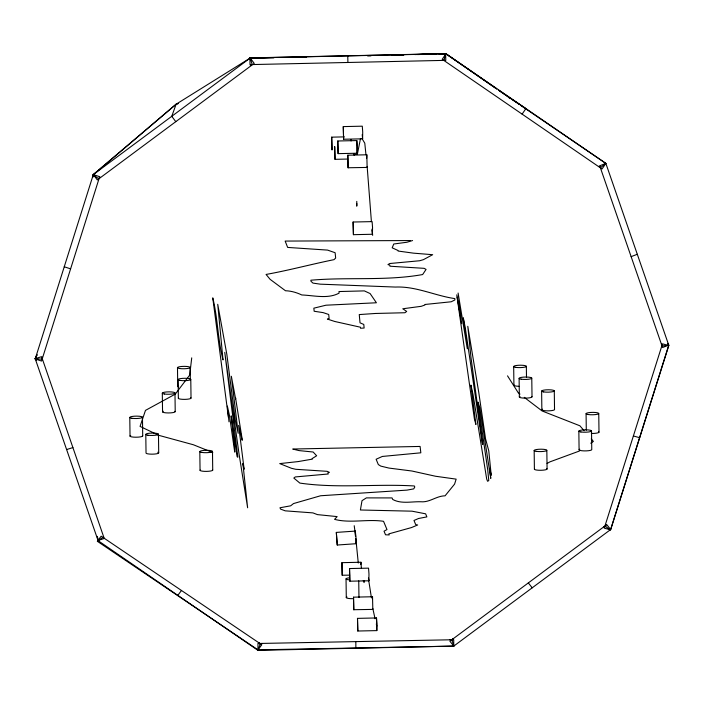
<?xml version="1.0" encoding="UTF-8"?>
<svg xmlns="http://www.w3.org/2000/svg" width="704" height="704" viewBox="0 0 704 704"><rect width="100%" height="100%" fill="white"/><g stroke="black" fill="none" stroke-linecap="round" stroke-linejoin="round"><path stroke-width="1.06" d="M366.661 158.347L366.819 154.792L347.811 155.197L348.049 167.754L367.127 167.438L366.819 154.792M360.8 564.432L360.95 562.25L341.942 562.663L342.179 575.221L349.65 575.159M372.372 598.928L372.522 596.754L353.514 597.168L353.751 609.717L372.83 609.4L372.522 596.754M610.57 529.848L604.27 528.132L662.49 343.834L668.8 345.558L610.57 529.848L605.669 526.61L605.748 524.41M92.963 176.959L93.13 174.821L176.106 104.218L250.219 58.027L254.232 63.395L97.328 179.942L93.306 174.574L176.106 104.218L178.156 103.418M93.13 176.783L93.306 174.592L250.219 58.027M336.327 532.409L337.242 545.028L356.206 543.708L355.951 536.941L355.3 531.089L336.327 532.409L337.242 545.028M355.3 531.089L355.45 536.202M191.726 357.861L189.702 375.091L175.278 394.117L145.482 410.379L140.061 426.404L158.761 435.327L193.362 444.752L212.784 452.558M356.761 206.184L356.778 201.37M331.698 137.157L332.015 149.811L331.698 137.157L344.37 136.884M337.797 140.985L338.114 153.639L357.122 153.226L357.236 146.441L356.805 140.571L337.797 140.985L338.114 153.639M335.007 159.324L334.69 146.67L335.007 159.324L347.679 159.051M343.279 126.597L343.596 139.242L362.604 138.829L362.718 132.044L362.287 126.183L343.279 126.597L343.596 139.242M348.128 167.851L347.811 155.197M356.805 140.571L357.122 153.226M353.109 222.024L353.426 234.678L372.434 234.265L372.548 227.48L372.117 221.61L353.109 222.024L353.426 234.678M342.258 575.318L341.942 562.663M349.536 568.55L349.853 581.205L368.861 580.791L368.975 574.006L368.544 568.146L349.536 568.55L349.853 581.205M353.83 609.814L353.514 597.168M357.491 618.367L357.808 631.022L376.816 630.608L376.93 623.823L376.499 617.954L357.491 618.367L357.808 631.022M376.499 617.954L376.816 630.608M360.457 138.741L357.35 154.326L353.751 154.51M444.057 60.069L445.641 53.645L249.876 57.895L250.026 64.61L445.79 60.35L445.641 53.645L439.05 53.838M364.558 580.642L364.065 582.578L363.273 580.554M35.209 358.934L93.306 174.574L99.651 176.695L41.554 361.046L35.209 358.934L37.039 354.966M37.022 354.728L35.2 358.688L98.111 540.672L257.981 650.355L453.754 646.105L610.65 529.531L668.747 345.171L605.862 163.407L445.984 53.759L250.21 58.01L252.155 64.354L250.307 65.516M257.981 649.862L257.954 643.491L453.719 639.734L453.754 646.105L257.981 649.862L261.8 644.767L101.156 536.193L97.337 541.288L257.981 649.862L260.154 644.45L262.108 643.438M454.045 645.911L451.959 640.534L452.839 638.546M42.53 357.192L41.624 359.163L35.2 358.688L36.511 360.422M522.113 114.127L525.914 108.592L511.852 99.29M177.654 595.575L181.482 590.48M100.162 177.214L98.498 178.622L93.13 174.821M590.753 443.212L593.375 441.408L591.246 438.935M103.162 537.196L98.111 540.672L97.39 536.36M547.096 463.461L549.956 461.85L579.401 451.035M631.127 256.652L637.296 254.276M668.73 345.136L662.57 347.512L599.694 165.783L605.862 163.407L520.978 105.582M35.226 358.662L41.571 356.673L104.236 538.49L97.891 540.478L97.354 537.222M66.563 449.566L72.899 447.586M412.579 240.539L406.894 242.255L393.765 243.998L392.19 247.817L398.068 250.51L398.112 251.046L413.433 253.15L432.661 254.698L423.447 259.644L419.716 260.744L389.734 263.525L387.948 264.607L389.866 265.144L389.954 266.218L424.09 268.33L426.07 269.412L422.646 274.551C385.889 281.134 348.005 276.918 310.869 280.218L310.974 281.266L312.954 283.096L320.223 284.161L395.419 287.065C416.046 286.114 434.975 295.742 454.819 298.593L454.907 299.93L451.202 301.778L424.864 304.489L424.899 305.026L421.238 306.31L402.758 308.774L406.692 311.441L404.941 312.734L375.522 313.465L359.251 314.574L360.026 322.837L363.792 324.438L364.126 328.038L360.536 328.24L360.439 327.219L334.77 321.482L327.404 319.079L329.129 318.595L328.715 314.486L323.18 312.629L314.169 311.256L313.843 308.176L325.978 305.202L376.411 302.773L370.093 293.55L364.346 290.893L338.958 291.544L339.117 293.11C327.967 299.2 313.975 295.442 301.796 294.967C296.657 292.547 291.192 290.919 285.481 290.752L270.142 279.356L266.068 274.446C288.904 270.336 311.3 264.264 333.995 259.662L335.658 258.06L335.13 252.727L327.571 250.096L287.654 247.421L285.155 241.076L410.379 240.548M178.209 103.611L176.106 104.218L171.767 116.301L175.78 121.669M397.065 55.255L403.542 55.035M417.578 54.569L435.926 53.962M439.164 53.856L445.641 53.645L496.698 88.924M367.655 55.977L370.946 55.88M391.82 55.255L403.902 54.894M414.885 54.569L435.758 53.935M293.682 449.011L420.094 446.442L420.834 452.813L382.334 456.447L376.13 459.254L378.321 464.561L380.794 466.11L388.925 468.072L411.919 471.011L435.53 476.247L456.148 479.134L454.582 484.114L445.078 495.818C436.339 495.906 429.713 502.638 420.746 501.758C411.488 501.468 401.289 504.134 392.718 499.479L392.075 497.922L366.388 497.886L362.014 500.676L360.395 509.995L411.998 511.174L425.63 513.823L426.87 516.894L418.572 518.487L413.996 520.467L415.668 524.55L417.639 524.999L411.506 527.56L388.802 533.887L389.233 534.917L385.537 534.802L384.032 531.212L386.98 529.531L383.539 521.303C367.426 518.848 350.134 523.486 334.576 519.35L337.146 516.604L317.442 514.615L312.902 512.89L285.217 510.84L280.579 509.098L279.981 507.769L290.673 505.806L293.524 503.562L320.61 495.757L407.018 490.116L413.732 488.884L414.779 487.018L414.357 485.971C376.262 483.674 337.682 488.585 299.86 483.085L293.823 478.06L295.258 476.942L328.258 473.994L327.791 472.93L329.437 472.349L327.105 471.319L295.75 469.295L291.465 468.292L279.743 463.602L298.153 461.586L312.382 459.122L312.154 458.586L316.65 455.77L313.139 452.012L299.138 450.604L292.582 449.038M603.495 526.636L605.669 526.61M249.876 57.895L273.821 57.605M292.318 57.385L306.46 57.209M250.202 58.01L274.023 57.746M633.38 435.978L639.69 437.703M64.258 266.763L70.602 268.875M449.935 639.716L451.959 640.534M499.382 90.781L510.101 98.129M498.397 90.086L519.174 104.35M598.99 166.214L600.802 167.446L605.862 163.407L602.043 168.96L442.191 59.294L445.984 53.759L496.593 88.827M519.974 394.099L518.267 392.806L507.522 375.848M524.242 397.346L542.168 410.995L579.885 425.788L584.144 430.716M508.341 96.967L509.828 98.586M610.65 529.531L606.778 524.63L449.891 641.194L453.763 646.096M528.334 582.912L532.206 587.814M362.604 138.829L362.217 134.587M372.434 234.265L372.055 230.014M360.95 562.25L361.372 568.119M368.861 580.791L368.544 578.028M356.206 543.708L355.942 542.186M667.586 343.341L668.747 345.171L662.552 345.919L661.39 344.089M259.019 642.594L260.154 644.45M361.988 138.53L364.786 143.194L365.966 154.81M354.218 525.703L355.626 536.457M375.056 618.798L372.794 608.388M376.306 623.982L376.807 626.058M368.438 578.679L371.439 597.81M456.764 294.835L461.674 323.673L458.11 293.031L467.306 348.779L463.276 317.777L465.238 327.492L482.231 442.886L482.777 444.444L470.976 357.491L467.79 326.304L478.738 392.269L485.549 438.83L488.778 450.903L491.225 475.314L489.711 468.318L490.767 478.377L479.767 407.493L477.963 402.116L487.749 470.052L488.77 480.621L487.573 481.263L486.702 479.09L473.097 394.838L470.932 385.088L475.904 424.477L474.408 418.986L457.072 297.018M228.43 417.49L212.766 297.862C217.791 318.234 217.765 339.592 223.018 359.92L217.73 304.295L226.873 354.587L235.321 420.191L238.19 433.294L231.352 376.27L235.629 399.018L235.514 397.698L241.806 436.92L242.22 440.273L238.603 425.41L244.059 468.618L243.998 469.357L242.898 463.522L247.632 507.778L238.946 453.297L224.761 352.361L237.846 457.213L237.151 456.702L236.65 453.957L231.185 415.879L234.406 443.986L234.722 452.082L229.478 415.615L227.357 406.076L229.002 421.846M367.145 166.426L371.413 221.69M355.837 538.578L358.274 563.042M372.082 229.055L372.662 235.356M351.023 139.506L351.085 140.985M347.758 55.766L347.908 62.48M598.752 413.442L598.998 432.124M591.518 430.883L591.765 449.566A6.345 1.197 -0.8 0 1 584.082 450.894A6.345 1.197 -0.8 0 1 579.788 449.231M586.08 413.714L586.291 430.206M578.846 431.156L579.093 449.847M554.286 390.834L554.532 409.526A6.345 1.197 -0.8 0 1 546.85 410.846A6.345 1.197 -0.8 0 1 542.564 409.182M546.832 450.261L547.078 468.943M541.622 391.116L541.86 409.798M534.16 450.534L534.406 469.225M531.775 378.101L532.022 396.783M526.346 366.282L526.495 377.274M519.103 378.374L519.35 397.065M513.682 366.555L513.92 385.238M358.741 580.853L358.961 597.344A6.345 1.197 -0.8 0 0 358.662 597.036M346.042 578.934L346.289 597.617M212.485 451.37L212.722 470.052M199.813 451.642L200.059 470.325M190.784 379.35L191.03 398.042M190.159 367.426L190.318 379.518M178.112 379.632L178.358 398.314M177.487 367.699L177.734 386.39M174.979 392.92L175.217 411.602M162.307 393.193L162.554 411.884M158.462 434.139L158.708 452.822M145.79 434.412L146.036 453.094A6.345 1.197 -0.8 0 0 154.308 454.08A6.345 1.197 -0.8 0 0 157.705 452.241M142.463 417.199L142.71 435.882M129.791 417.472L130.038 436.154M354.165 153.78L354.174 155.346M355.837 641.608L355.863 647.979M356.814 203.474L356.822 205.753M531.722 396.484A6.345 1.197 -0.8 0 1 525.158 398.13A6.345 1.197 -0.8 0 1 520.045 396.449M518.91 386.294A6.345 1.197 -0.8 0 1 514.061 384.921M598.699 431.825A6.345 1.197 -0.8 0 1 591.316 433.453M546.779 468.644A6.345 1.197 -0.8 0 1 541.042 470.281A6.345 1.197 -0.8 0 1 534.538 468.908M190.731 397.734A6.345 1.197 -0.8 0 1 185.002 399.37A6.345 1.197 -0.8 0 1 178.499 397.998M178.728 386.962A6.345 1.197 -0.8 0 1 177.866 386.074M142.419 435.582A6.345 1.197 -0.8 0 1 135.854 437.219A6.345 1.197 -0.8 0 1 130.733 435.538M174.926 411.303A6.345 1.197 -0.8 0 1 168.362 412.949A6.345 1.197 -0.8 0 1 163.249 411.268M212.432 469.753A6.345 1.197 -0.8 0 1 206.694 471.381A6.345 1.197 -0.8 0 1 200.191 470.017M352.933 598.673A6.345 1.197 -0.8 0 1 346.984 597.001M349.474 579.894A6.345 1.197 -0.8 0 1 348.946 577.826M521.18 379.183A6.345 1.197 -0.8 0 0 531.643 378.418A6.345 1.197 -0.8 0 0 523.503 377.124A6.345 1.197 -0.8 0 0 521.18 379.183M580.914 431.966A6.345 1.197 -0.8 0 0 591.378 431.2A6.345 1.197 -0.8 0 0 583.246 429.906A6.345 1.197 -0.8 0 0 580.914 431.966M515.75 367.356A6.345 1.197 -0.8 0 0 526.214 366.59A6.345 1.197 -0.8 0 0 518.082 365.297A6.345 1.197 -0.8 0 0 515.75 367.356M588.148 414.524A6.345 1.197 -0.8 0 0 598.611 413.758A6.345 1.197 -0.8 0 0 590.48 412.465A6.345 1.197 -0.8 0 0 588.148 414.524M543.69 391.917A6.345 1.197 -0.8 0 0 554.154 391.151A6.345 1.197 -0.8 0 0 546.022 389.858A6.345 1.197 -0.8 0 0 543.69 391.917M536.228 451.343A6.345 1.197 -0.8 0 0 546.691 450.578A6.345 1.197 -0.8 0 0 538.56 449.284A6.345 1.197 -0.8 0 0 536.228 451.343M180.189 380.433A6.345 1.197 -0.8 0 0 190.643 379.667A6.345 1.197 -0.8 0 0 182.512 378.374A6.345 1.197 -0.8 0 0 180.189 380.433M147.858 435.213A6.345 1.197 -0.8 0 0 158.321 434.447A6.345 1.197 -0.8 0 0 150.19 433.154A6.345 1.197 -0.8 0 0 147.858 435.213M179.555 368.509A6.345 1.197 -0.8 0 0 190.018 367.743A6.345 1.197 -0.8 0 0 181.887 366.45A6.345 1.197 -0.8 0 0 179.555 368.509M131.868 418.273A6.345 1.197 -0.8 0 0 142.331 417.507A6.345 1.197 -0.8 0 0 134.2 416.214A6.345 1.197 -0.8 0 0 131.868 418.273M164.375 394.002A6.345 1.197 -0.8 0 0 174.838 393.237A6.345 1.197 -0.8 0 0 166.707 391.943A6.345 1.197 -0.8 0 0 164.375 394.002M201.881 452.443A6.345 1.197 -0.8 0 0 212.344 451.678A6.345 1.197 -0.8 0 0 204.213 450.384A6.345 1.197 -0.8 0 0 201.881 452.443"/></g></svg>
